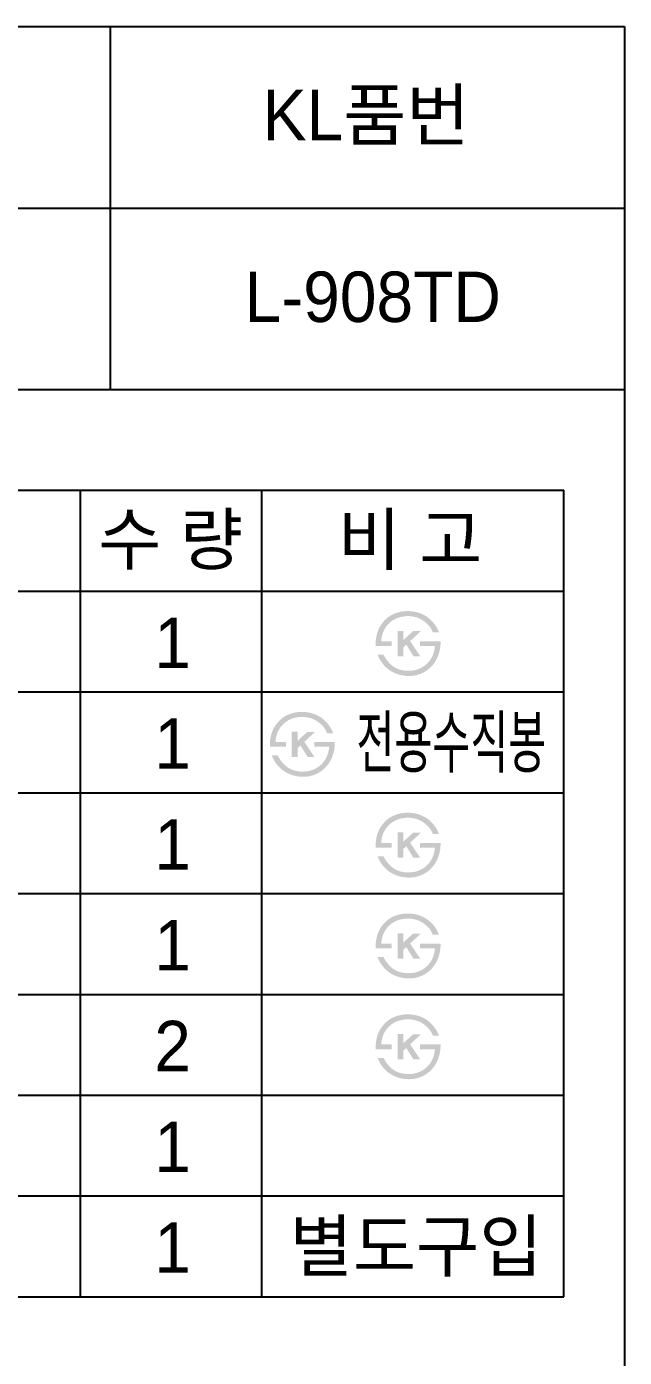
# Model space of a CAD drawing. Header units: millimetres. Extents: x 4596 to 8396, y -8003 to -5406.
# Drawn here: x 6100 to 6396, y -6066 to -5406 of the extents above; entities that cross this region are included whole.
import ezdxf
from ezdxf.enums import TextEntityAlignment as Align

# ---------------------------------------------------------------- set-up
doc = ezdxf.new("R2010")
doc.units = ezdxf.units.MM
doc.layers.add('TEXT', color=7, linetype='Continuous')
doc.layers.add('도각라인', color=7, linetype='Continuous')
doc.styles.add('타이틀', font='H2GTRM.TTF', dxfattribs={"height": 25})

msp = doc.modelspace()

# ---------------------------------------------------------------- hatches: boundary and pattern name
at = {"layer": 'TEXT'}
for points in [[(6272.81, -5713.6), (6272.79, -5713.19), (6272.78, -5712.78), (6272.78, -5712.37), (6272.78, -5711.96), (6272.8, -5711.56), (6272.82, -5711.16), (6272.85, -5710.76), (6272.89, -5710.36), (6272.94, -5709.97), (6273, -5709.57), (6273.07, -5709.18), (6273.14, -5708.79), (6273.22, -5708.4), (6273.31, -5708.02), (6273.41, -5707.63), (6273.52, -5707.25), (6273.64, -5706.86), (6273.77, -5706.48), (6273.91, -5706.11), (6274.06, -5705.74), (6274.21, -5705.38), (6274.37, -5705.02), (6274.54, -5704.67), (6274.72, -5704.32), (6274.91, -5703.98), (6275.11, -5703.65), (6275.31, -5703.32), (6275.52, -5703), (6275.74, -5702.68), (6275.97, -5702.37), (6276.2, -5702.07), (6276.71, -5701.45), (6276.98, -5701.15), (6277.25, -5700.85), (6277.54, -5700.56), (6277.83, -5700.29), (6278.12, -5700.02), (6278.43, -5699.76), (6278.74, -5699.51), (6279.06, -5699.26), (6279.38, -5699.03), (6279.71, -5698.81), (6280.05, -5698.59), (6280.4, -5698.39), (6280.75, -5698.19), (6281.11, -5698), (6281.48, -5697.83), (6281.88, -5697.64), (6282.29, -5697.47), (6282.7, -5697.32), (6283.12, -5697.17), (6283.55, -5697.03), (6283.98, -5696.91), (6284.42, -5696.79), (6284.87, -5696.69), (6285.32, -5696.6), (6285.78, -5696.52), (6286.24, -5696.45), (6286.71, -5696.4), (6287.19, -5696.35), (6287.67, -5696.32), (6288.16, -5696.3), (6288.65, -5696.29), (6289.41, -5696.31), (6289.79, -5696.33), (6290.16, -5696.36), (6290.53, -5696.39), (6290.89, -5696.43), (6291.25, -5696.48), (6291.6, -5696.53), (6291.96, -5696.59), (6292.31, -5696.65), (6292.65, -5696.72), (6292.99, -5696.8), (6293.33, -5696.89), (6293.66, -5696.98), (6293.99, -5697.07), (6294.32, -5697.18), (6294.64, -5697.29), (6294.96, -5697.4), (6295.27, -5697.52), (6295.58, -5697.65), (6295.89, -5697.79), (6296.19, -5697.93), (6296.49, -5698.08), (6296.79, -5698.23), (6297.08, -5698.39), (6297.36, -5698.56), (6297.65, -5698.73), (6297.93, -5698.91), (6298.21, -5699.09), (6298.48, -5699.29), (6298.75, -5699.49), (6299.01, -5699.69), (6299.43, -5700.03), (6299.84, -5700.39), (6300.24, -5700.77), (6300.62, -5701.15), (6300.99, -5701.55), (6301.35, -5701.96), (6301.69, -5702.39), (6302.02, -5702.83), (6302.34, -5703.29), (6302.65, -5703.76), (6302.94, -5704.24), (6303.23, -5704.73), (6303.5, -5705.24), (6303.75, -5705.77), (6304, -5706.31), (6304.23, -5706.86), (6304.23, -5706.86), (6301.13, -5706.86), (6301.13, -5706.86), (6301.07, -5706.68), (6301, -5706.51), (6300.93, -5706.33), (6300.86, -5706.16), (6300.78, -5705.99), (6300.7, -5705.82), (6300.62, -5705.65), (6300.53, -5705.48), (6300.44, -5705.31), (6300.35, -5705.14), (6300.25, -5704.98), (6300.14, -5704.81), (6300.04, -5704.64), (6299.92, -5704.48), (6299.81, -5704.32), (6299.69, -5704.16), (6299.57, -5703.99), (6299.44, -5703.83), (6299.18, -5703.52), (6298.9, -5703.2), (6298.6, -5702.89), (6298.29, -5702.58), (6297.96, -5702.28), (6297.62, -5701.98), (6297.26, -5701.68), (6297.03, -5701.5), (6296.8, -5701.33), (6296.56, -5701.16), (6296.33, -5701), (6296.09, -5700.85), (6295.85, -5700.7), (6295.6, -5700.55), (6295.36, -5700.42), (6295.11, -5700.28), (6294.87, -5700.16), (6294.62, -5700.03), (6294.36, -5699.92), (6294.11, -5699.81), (6293.85, -5699.7), (6293.6, -5699.61), (6293.34, -5699.51), (6293.08, -5699.42), (6292.81, -5699.34), (6292.55, -5699.27), (6292.28, -5699.2), (6292.01, -5699.13), (6291.74, -5699.07), (6291.47, -5699.02), (6291.19, -5698.97), (6290.91, -5698.93), (6290.64, -5698.89), (6290.36, -5698.86), (6290.07, -5698.84), (6289.79, -5698.82), (6289.5, -5698.8), (6289.21, -5698.79), (6288.92, -5698.79), (6288.58, -5698.79), (6288.23, -5698.8), (6287.89, -5698.82), (6287.56, -5698.84), (6287.22, -5698.87), (6286.89, -5698.91), (6286.57, -5698.95), (6286.25, -5699), (6285.93, -5699.05), (6285.62, -5699.12), (6285.31, -5699.18), (6285, -5699.26), (6284.7, -5699.34), (6284.4, -5699.43), (6284.1, -5699.52), (6283.81, -5699.62), (6283.52, -5699.73), (6283.24, -5699.85), (6282.96, -5699.97), (6282.68, -5700.09), (6282.41, -5700.23), (6282.14, -5700.37), (6281.87, -5700.52), (6281.61, -5700.67), (6281.35, -5700.83), (6281.1, -5700.99), (6280.85, -5701.17), (6280.6, -5701.35), (6280.36, -5701.53), (6280.12, -5701.72), (6279.88, -5701.92), (6279.65, -5702.13), (6279.42, -5702.35), (6279.19, -5702.57), (6278.97, -5702.8), (6278.76, -5703.03), (6278.55, -5703.26), (6278.35, -5703.5), (6278.16, -5703.75), (6277.97, -5703.99), (6277.8, -5704.25), (6277.62, -5704.5), (6277.46, -5704.76), (6277.3, -5705.03), (6277.15, -5705.3), (6277, -5705.57), (6276.86, -5705.85), (6276.73, -5706.13), (6276.61, -5706.42), (6276.49, -5706.71), (6276.38, -5707.01), (6276.28, -5707.31), (6276.18, -5707.61), (6276.09, -5707.92), (6276.01, -5708.24), (6275.93, -5708.55), (6275.86, -5708.87), (6275.8, -5709.2), (6275.74, -5709.53), (6275.69, -5709.87), (6275.65, -5710.2), (6275.61, -5710.55), (6275.58, -5710.9), (6275.56, -5711.25), (6275.56, -5711.25), (6280.74, -5711.25), (6280.74, -5711.25), (6280.74, -5711.25), (6280.74, -5713.6), (6280.74, -5713.6), (6280.74, -5713.6), (6272.81, -5713.6)], [(6286.57, -5710.56), (6291.37, -5706.21), (6295.23, -5706.21), (6289.87, -5711.16), (6294.9, -5718.66), (6291.52, -5718.66), (6287.96, -5712.96), (6286.57, -5714.2), (6286.57, -5718.66), (6283.62, -5718.66), (6283.62, -5706.09), (6286.57, -5706.09)], [(6304.98, -5711.25), (6304.98, -5711.69), (6304.98, -5712.12), (6304.96, -5712.56), (6304.94, -5712.99), (6304.91, -5713.42), (6304.87, -5713.85), (6304.81, -5714.27), (6304.75, -5714.69), (6304.68, -5715.11), (6304.6, -5715.53), (6304.51, -5715.94), (6304.42, -5716.36), (6304.31, -5716.76), (6304.19, -5717.17), (6304.06, -5717.57), (6303.93, -5717.98), (6303.79, -5718.36), (6303.64, -5718.74), (6303.48, -5719.12), (6303.32, -5719.49), (6303.15, -5719.85), (6302.97, -5720.21), (6302.78, -5720.56), (6302.59, -5720.9), (6302.38, -5721.24), (6302.17, -5721.58), (6301.95, -5721.9), (6301.73, -5722.23), (6301.49, -5722.54), (6301.25, -5722.85), (6301, -5723.16), (6300.74, -5723.45), (6300.47, -5723.75), (6300.19, -5724.03), (6299.91, -5724.31), (6299.63, -5724.57), (6299.34, -5724.83), (6299.04, -5725.08), (6298.74, -5725.32), (6298.43, -5725.55), (6298.11, -5725.78), (6297.79, -5725.99), (6297.47, -5726.2), (6297.13, -5726.4), (6296.8, -5726.59), (6296.46, -5726.77), (6296.11, -5726.94), (6295.75, -5727.11), (6295.39, -5727.27), (6295.02, -5727.42), (6294.64, -5727.57), (6294.27, -5727.7), (6293.89, -5727.82), (6293.51, -5727.93), (6293.12, -5728.03), (6292.74, -5728.12), (6292.35, -5728.2), (6291.95, -5728.27), (6291.56, -5728.33), (6291.16, -5728.37), (6290.76, -5728.41), (6290.35, -5728.44), (6289.94, -5728.45), (6289.53, -5728.46), (6288.87, -5728.45), (6288.21, -5728.43), (6287.57, -5728.38), (6286.93, -5728.31), (6286.31, -5728.22), (6286, -5728.17), (6285.69, -5728.11), (6285.39, -5728.05), (6285.09, -5727.98), (6284.79, -5727.91), (6284.5, -5727.83), (6284.2, -5727.75), (6283.91, -5727.66), (6283.63, -5727.57), (6283.34, -5727.47), (6283.06, -5727.37), (6282.78, -5727.26), (6282.5, -5727.15), (6282.23, -5727.03), (6281.95, -5726.9), (6281.68, -5726.78), (6281.42, -5726.64), (6281.15, -5726.5), (6280.89, -5726.36), (6280.63, -5726.21), (6280.37, -5726.05), (6279.85, -5725.72), (6279.59, -5725.54), (6279.33, -5725.36), (6279.08, -5725.17), (6278.83, -5724.98), (6278.58, -5724.78), (6278.34, -5724.57), (6278.1, -5724.37), (6277.87, -5724.15), (6277.64, -5723.94), (6277.42, -5723.71), (6277.2, -5723.49), (6276.98, -5723.25), (6276.77, -5723.02), (6276.56, -5722.77), (6276.36, -5722.53), (6276.16, -5722.27), (6275.97, -5722.02), (6275.78, -5721.75), (6275.59, -5721.49), (6275.41, -5721.22), (6275.24, -5720.94), (6275.07, -5720.66), (6274.9, -5720.37), (6274.73, -5720.08), (6274.57, -5719.78), (6274.42, -5719.48), (6274.27, -5719.17), (6273.98, -5718.55), (6273.71, -5717.9), (6273.71, -5717.9), (6276.66, -5717.9), (6276.66, -5717.9), (6276.89, -5718.33), (6277.12, -5718.74), (6277.36, -5719.14), (6277.6, -5719.53), (6277.85, -5719.91), (6278.11, -5720.28), (6278.36, -5720.63), (6278.63, -5720.98), (6278.9, -5721.31), (6279.17, -5721.63), (6279.45, -5721.94), (6279.74, -5722.23), (6280.03, -5722.52), (6280.32, -5722.79), (6280.63, -5723.05), (6280.93, -5723.3), (6281.16, -5723.48), (6281.39, -5723.64), (6281.62, -5723.8), (6281.85, -5723.96), (6282.09, -5724.11), (6282.33, -5724.25), (6282.57, -5724.39), (6282.82, -5724.52), (6283.07, -5724.64), (6283.32, -5724.76), (6283.57, -5724.88), (6283.83, -5724.98), (6284.09, -5725.08), (6284.35, -5725.18), (6284.62, -5725.27), (6284.88, -5725.35), (6285.16, -5725.43), (6285.43, -5725.5), (6285.71, -5725.56), (6285.98, -5725.62), (6286.27, -5725.67), (6286.55, -5725.72), (6286.84, -5725.76), (6287.13, -5725.79), (6287.42, -5725.82), (6287.72, -5725.85), (6288.02, -5725.86), (6288.32, -5725.87), (6288.62, -5725.88), (6288.93, -5725.88), (6289.24, -5725.87), (6290.1, -5725.84), (6290.37, -5725.83), (6290.64, -5725.81), (6290.91, -5725.79), (6291.18, -5725.76), (6291.44, -5725.72), (6291.71, -5725.68), (6291.97, -5725.63), (6292.23, -5725.58), (6292.49, -5725.52), (6292.74, -5725.45), (6293, -5725.38), (6293.25, -5725.31), (6293.51, -5725.23), (6293.76, -5725.14), (6294, -5725.05), (6294.25, -5724.95), (6294.5, -5724.85), (6294.74, -5724.74), (6294.98, -5724.63), (6295.22, -5724.51), (6295.46, -5724.38), (6295.7, -5724.25), (6295.93, -5724.12), (6296.17, -5723.97), (6296.4, -5723.83), (6296.63, -5723.67), (6296.86, -5723.51), (6297.08, -5723.35), (6297.31, -5723.18), (6297.53, -5723), (6297.79, -5722.79), (6298.03, -5722.57), (6298.28, -5722.34), (6298.51, -5722.11), (6298.74, -5721.87), (6298.96, -5721.63), (6299.17, -5721.39), (6299.38, -5721.14), (6299.58, -5720.88), (6299.77, -5720.62), (6299.95, -5720.35), (6300.13, -5720.08), (6300.3, -5719.81), (6300.47, -5719.52), (6300.62, -5719.24), (6300.77, -5718.95), (6300.91, -5718.65), (6301.05, -5718.35), (6301.17, -5718.04), (6301.29, -5717.73), (6301.41, -5717.41), (6301.51, -5717.09), (6301.61, -5716.77), (6301.7, -5716.43), (6301.79, -5716.1), (6301.86, -5715.76), (6301.93, -5715.41), (6302, -5715.06), (6302.05, -5714.7), (6302.1, -5714.34), (6302.14, -5713.97), (6302.18, -5713.6), (6302.17, -5713.6), (6294.75, -5713.6), (6294.75, -5713.6), (6294.75, -5713.6), (6294.75, -5711.25), (6294.75, -5711.25), (6294.75, -5711.25), (6304.98, -5711.25)], [(6220.31, -5763.6), (6220.29, -5763.19), (6220.28, -5762.78), (6220.28, -5762.37), (6220.28, -5761.96), (6220.3, -5761.56), (6220.32, -5761.16), (6220.35, -5760.76), (6220.39, -5760.36), (6220.44, -5759.97), (6220.5, -5759.57), (6220.57, -5759.18), (6220.64, -5758.79), (6220.72, -5758.4), (6220.81, -5758.02), (6220.91, -5757.63), (6221.02, -5757.25), (6221.14, -5756.86), (6221.27, -5756.48), (6221.41, -5756.11), (6221.56, -5755.74), (6221.71, -5755.38), (6221.87, -5755.02), (6222.04, -5754.67), (6222.22, -5754.32), (6222.41, -5753.98), (6222.61, -5753.65), (6222.81, -5753.32), (6223.02, -5753), (6223.24, -5752.68), (6223.47, -5752.37), (6223.7, -5752.07), (6224.21, -5751.45), (6224.48, -5751.15), (6224.75, -5750.85), (6225.04, -5750.56), (6225.33, -5750.29), (6225.62, -5750.02), (6225.93, -5749.76), (6226.24, -5749.51), (6226.56, -5749.26), (6226.88, -5749.03), (6227.21, -5748.81), (6227.55, -5748.59), (6227.9, -5748.39), (6228.25, -5748.19), (6228.61, -5748), (6228.98, -5747.83), (6229.38, -5747.64), (6229.79, -5747.47), (6230.2, -5747.32), (6230.62, -5747.17), (6231.05, -5747.03), (6231.48, -5746.91), (6231.92, -5746.79), (6232.37, -5746.69), (6232.82, -5746.6), (6233.28, -5746.52), (6233.74, -5746.45), (6234.21, -5746.4), (6234.69, -5746.35), (6235.17, -5746.32), (6235.66, -5746.3), (6236.15, -5746.29), (6236.91, -5746.31), (6237.29, -5746.33), (6237.66, -5746.36), (6238.03, -5746.39), (6238.39, -5746.43), (6238.75, -5746.48), (6239.1, -5746.53), (6239.46, -5746.59), (6239.81, -5746.65), (6240.15, -5746.72), (6240.49, -5746.8), (6240.83, -5746.89), (6241.16, -5746.98), (6241.49, -5747.07), (6241.82, -5747.18), (6242.14, -5747.29), (6242.46, -5747.4), (6242.77, -5747.52), (6243.08, -5747.65), (6243.39, -5747.79), (6243.69, -5747.93), (6243.99, -5748.08), (6244.29, -5748.23), (6244.58, -5748.39), (6244.86, -5748.56), (6245.15, -5748.73), (6245.43, -5748.91), (6245.71, -5749.09), (6245.98, -5749.29), (6246.25, -5749.49), (6246.51, -5749.69), (6246.93, -5750.03), (6247.34, -5750.39), (6247.74, -5750.77), (6248.12, -5751.15), (6248.49, -5751.55), (6248.85, -5751.96), (6249.19, -5752.39), (6249.52, -5752.83), (6249.84, -5753.29), (6250.15, -5753.76), (6250.44, -5754.24), (6250.73, -5754.73), (6251, -5755.24), (6251.25, -5755.77), (6251.5, -5756.31), (6251.73, -5756.86), (6251.73, -5756.86), (6248.63, -5756.86), (6248.63, -5756.86), (6248.57, -5756.68), (6248.5, -5756.51), (6248.43, -5756.33), (6248.36, -5756.16), (6248.28, -5755.99), (6248.2, -5755.82), (6248.12, -5755.65), (6248.03, -5755.48), (6247.94, -5755.31), (6247.85, -5755.14), (6247.75, -5754.98), (6247.64, -5754.81), (6247.54, -5754.64), (6247.42, -5754.48), (6247.31, -5754.32), (6247.19, -5754.16), (6247.07, -5753.99), (6246.94, -5753.83), (6246.68, -5753.52), (6246.4, -5753.2), (6246.1, -5752.89), (6245.79, -5752.58), (6245.46, -5752.28), (6245.12, -5751.98), (6244.76, -5751.68), (6244.53, -5751.5), (6244.3, -5751.33), (6244.06, -5751.16), (6243.83, -5751), (6243.59, -5750.85), (6243.35, -5750.7), (6243.1, -5750.55), (6242.86, -5750.42), (6242.61, -5750.28), (6242.37, -5750.16), (6242.12, -5750.03), (6241.86, -5749.92), (6241.61, -5749.81), (6241.35, -5749.7), (6241.1, -5749.61), (6240.84, -5749.51), (6240.58, -5749.42), (6240.31, -5749.34), (6240.05, -5749.27), (6239.78, -5749.2), (6239.51, -5749.13), (6239.24, -5749.07), (6238.97, -5749.02), (6238.69, -5748.97), (6238.41, -5748.93), (6238.14, -5748.89), (6237.86, -5748.86), (6237.57, -5748.84), (6237.29, -5748.82), (6237, -5748.8), (6236.71, -5748.79), (6236.42, -5748.79), (6236.08, -5748.79), (6235.73, -5748.8), (6235.39, -5748.82), (6235.06, -5748.84), (6234.72, -5748.87), (6234.39, -5748.91), (6234.07, -5748.95), (6233.75, -5749), (6233.43, -5749.05), (6233.12, -5749.12), (6232.81, -5749.18), (6232.5, -5749.26), (6232.2, -5749.34), (6231.9, -5749.43), (6231.6, -5749.52), (6231.31, -5749.62), (6231.02, -5749.73), (6230.74, -5749.85), (6230.46, -5749.97), (6230.18, -5750.09), (6229.91, -5750.23), (6229.64, -5750.37), (6229.37, -5750.52), (6229.11, -5750.67), (6228.85, -5750.83), (6228.6, -5750.99), (6228.35, -5751.17), (6228.1, -5751.35), (6227.86, -5751.53), (6227.62, -5751.72), (6227.38, -5751.92), (6227.15, -5752.13), (6226.92, -5752.35), (6226.69, -5752.57), (6226.47, -5752.8), (6226.26, -5753.03), (6226.05, -5753.26), (6225.85, -5753.5), (6225.66, -5753.75), (6225.47, -5753.99), (6225.3, -5754.25), (6225.12, -5754.5), (6224.96, -5754.76), (6224.8, -5755.03), (6224.65, -5755.3), (6224.5, -5755.57), (6224.36, -5755.85), (6224.23, -5756.13), (6224.11, -5756.42), (6223.99, -5756.71), (6223.88, -5757.01), (6223.78, -5757.31), (6223.68, -5757.61), (6223.59, -5757.92), (6223.51, -5758.24), (6223.43, -5758.55), (6223.36, -5758.87), (6223.3, -5759.2), (6223.24, -5759.53), (6223.19, -5759.87), (6223.15, -5760.2), (6223.11, -5760.55), (6223.08, -5760.9), (6223.06, -5761.25), (6223.06, -5761.25), (6228.24, -5761.25), (6228.24, -5761.25), (6228.24, -5761.25), (6228.24, -5763.6), (6228.24, -5763.6), (6228.24, -5763.6), (6220.31, -5763.6)], [(6252.48, -5761.25), (6252.48, -5761.69), (6252.48, -5762.12), (6252.46, -5762.56), (6252.44, -5762.99), (6252.41, -5763.42), (6252.37, -5763.85), (6252.31, -5764.27), (6252.25, -5764.69), (6252.18, -5765.11), (6252.1, -5765.53), (6252.01, -5765.94), (6251.92, -5766.36), (6251.81, -5766.76), (6251.69, -5767.17), (6251.56, -5767.57), (6251.43, -5767.98), (6251.29, -5768.36), (6251.14, -5768.74), (6250.98, -5769.12), (6250.82, -5769.49), (6250.65, -5769.85), (6250.47, -5770.21), (6250.28, -5770.56), (6250.09, -5770.9), (6249.88, -5771.24), (6249.67, -5771.58), (6249.45, -5771.9), (6249.23, -5772.23), (6248.99, -5772.54), (6248.75, -5772.85), (6248.5, -5773.16), (6248.24, -5773.45), (6247.97, -5773.75), (6247.69, -5774.03), (6247.41, -5774.31), (6247.13, -5774.57), (6246.84, -5774.83), (6246.54, -5775.08), (6246.24, -5775.32), (6245.93, -5775.55), (6245.61, -5775.78), (6245.29, -5775.99), (6244.97, -5776.2), (6244.63, -5776.4), (6244.3, -5776.59), (6243.96, -5776.77), (6243.61, -5776.94), (6243.25, -5777.11), (6242.89, -5777.27), (6242.52, -5777.42), (6242.14, -5777.57), (6241.77, -5777.7), (6241.39, -5777.82), (6241.01, -5777.93), (6240.62, -5778.03), (6240.24, -5778.12), (6239.85, -5778.2), (6239.45, -5778.27), (6239.06, -5778.33), (6238.66, -5778.37), (6238.26, -5778.41), (6237.85, -5778.44), (6237.44, -5778.45), (6237.03, -5778.46), (6236.37, -5778.45), (6235.71, -5778.43), (6235.07, -5778.38), (6234.43, -5778.31), (6233.81, -5778.22), (6233.5, -5778.17), (6233.19, -5778.11), (6232.89, -5778.05), (6232.59, -5777.98), (6232.29, -5777.91), (6232, -5777.83), (6231.7, -5777.75), (6231.41, -5777.66), (6231.13, -5777.57), (6230.84, -5777.47), (6230.56, -5777.37), (6230.28, -5777.26), (6230, -5777.15), (6229.73, -5777.03), (6229.45, -5776.9), (6229.18, -5776.78), (6228.92, -5776.64), (6228.65, -5776.5), (6228.39, -5776.36), (6228.13, -5776.21), (6227.87, -5776.05), (6227.35, -5775.72), (6227.09, -5775.54), (6226.83, -5775.36), (6226.58, -5775.17), (6226.33, -5774.98), (6226.08, -5774.78), (6225.84, -5774.57), (6225.6, -5774.37), (6225.37, -5774.15), (6225.14, -5773.94), (6224.92, -5773.71), (6224.7, -5773.49), (6224.48, -5773.25), (6224.27, -5773.02), (6224.06, -5772.77), (6223.86, -5772.53), (6223.66, -5772.27), (6223.47, -5772.02), (6223.28, -5771.75), (6223.09, -5771.49), (6222.91, -5771.22), (6222.74, -5770.94), (6222.57, -5770.66), (6222.4, -5770.37), (6222.23, -5770.08), (6222.07, -5769.78), (6221.92, -5769.48), (6221.77, -5769.17), (6221.48, -5768.55), (6221.21, -5767.9), (6221.21, -5767.9), (6224.16, -5767.9), (6224.16, -5767.9), (6224.39, -5768.33), (6224.62, -5768.74), (6224.86, -5769.14), (6225.1, -5769.53), (6225.35, -5769.91), (6225.61, -5770.28), (6225.86, -5770.63), (6226.13, -5770.98), (6226.4, -5771.31), (6226.67, -5771.63), (6226.95, -5771.94), (6227.24, -5772.23), (6227.53, -5772.52), (6227.82, -5772.79), (6228.13, -5773.05), (6228.43, -5773.3), (6228.66, -5773.48), (6228.89, -5773.64), (6229.12, -5773.8), (6229.35, -5773.96), (6229.59, -5774.11), (6229.83, -5774.25), (6230.07, -5774.39), (6230.32, -5774.52), (6230.57, -5774.64), (6230.82, -5774.76), (6231.07, -5774.88), (6231.33, -5774.98), (6231.59, -5775.08), (6231.85, -5775.18), (6232.12, -5775.27), (6232.38, -5775.35), (6232.66, -5775.43), (6232.93, -5775.5), (6233.21, -5775.56), (6233.48, -5775.62), (6233.77, -5775.67), (6234.05, -5775.72), (6234.34, -5775.76), (6234.63, -5775.79), (6234.92, -5775.82), (6235.22, -5775.85), (6235.52, -5775.86), (6235.82, -5775.87), (6236.12, -5775.88), (6236.43, -5775.88), (6236.74, -5775.87), (6237.6, -5775.84), (6237.87, -5775.83), (6238.14, -5775.81), (6238.41, -5775.79), (6238.68, -5775.76), (6238.94, -5775.72), (6239.21, -5775.68), (6239.47, -5775.63), (6239.73, -5775.58), (6239.99, -5775.52), (6240.24, -5775.45), (6240.5, -5775.38), (6240.75, -5775.31), (6241.01, -5775.23), (6241.26, -5775.14), (6241.5, -5775.05), (6241.75, -5774.95), (6242, -5774.85), (6242.24, -5774.74), (6242.48, -5774.63), (6242.72, -5774.51), (6242.96, -5774.38), (6243.2, -5774.25), (6243.43, -5774.12), (6243.67, -5773.97), (6243.9, -5773.83), (6244.13, -5773.67), (6244.36, -5773.51), (6244.58, -5773.35), (6244.81, -5773.18), (6245.03, -5773), (6245.29, -5772.79), (6245.53, -5772.57), (6245.78, -5772.34), (6246.01, -5772.11), (6246.24, -5771.87), (6246.46, -5771.63), (6246.67, -5771.39), (6246.88, -5771.14), (6247.08, -5770.88), (6247.27, -5770.62), (6247.45, -5770.35), (6247.63, -5770.08), (6247.8, -5769.81), (6247.97, -5769.52), (6248.12, -5769.24), (6248.27, -5768.95), (6248.41, -5768.65), (6248.55, -5768.35), (6248.67, -5768.04), (6248.79, -5767.73), (6248.91, -5767.41), (6249.01, -5767.09), (6249.11, -5766.77), (6249.2, -5766.43), (6249.29, -5766.1), (6249.36, -5765.76), (6249.43, -5765.41), (6249.5, -5765.06), (6249.55, -5764.7), (6249.6, -5764.34), (6249.64, -5763.97), (6249.68, -5763.6), (6249.67, -5763.6), (6242.25, -5763.6), (6242.25, -5763.6), (6242.25, -5763.6), (6242.25, -5761.25), (6242.25, -5761.25), (6242.25, -5761.25), (6252.48, -5761.25)], [(6234.07, -5760.56), (6238.87, -5756.21), (6242.73, -5756.21), (6237.37, -5761.16), (6242.4, -5768.66), (6239.02, -5768.66), (6235.46, -5762.96), (6234.07, -5764.2), (6234.07, -5768.66), (6231.12, -5768.66), (6231.12, -5756.09), (6234.07, -5756.09)], [(6272.81, -5813.6), (6272.79, -5813.19), (6272.78, -5812.78), (6272.78, -5812.37), (6272.78, -5811.96), (6272.8, -5811.56), (6272.82, -5811.16), (6272.85, -5810.76), (6272.89, -5810.36), (6272.94, -5809.97), (6273, -5809.57), (6273.07, -5809.18), (6273.14, -5808.79), (6273.22, -5808.4), (6273.31, -5808.02), (6273.41, -5807.63), (6273.52, -5807.25), (6273.64, -5806.86), (6273.77, -5806.48), (6273.91, -5806.11), (6274.06, -5805.74), (6274.21, -5805.38), (6274.37, -5805.02), (6274.54, -5804.67), (6274.72, -5804.32), (6274.91, -5803.98), (6275.11, -5803.65), (6275.31, -5803.32), (6275.52, -5803), (6275.74, -5802.68), (6275.97, -5802.37), (6276.2, -5802.07), (6276.71, -5801.45), (6276.98, -5801.15), (6277.25, -5800.85), (6277.54, -5800.56), (6277.83, -5800.29), (6278.12, -5800.02), (6278.43, -5799.76), (6278.74, -5799.51), (6279.06, -5799.26), (6279.38, -5799.03), (6279.71, -5798.81), (6280.05, -5798.59), (6280.4, -5798.39), (6280.75, -5798.19), (6281.11, -5798), (6281.48, -5797.83), (6281.88, -5797.64), (6282.29, -5797.47), (6282.7, -5797.32), (6283.12, -5797.17), (6283.55, -5797.03), (6283.98, -5796.91), (6284.42, -5796.79), (6284.87, -5796.69), (6285.32, -5796.6), (6285.78, -5796.52), (6286.24, -5796.45), (6286.71, -5796.4), (6287.19, -5796.35), (6287.67, -5796.32), (6288.16, -5796.3), (6288.65, -5796.29), (6289.41, -5796.31), (6289.79, -5796.33), (6290.16, -5796.36), (6290.53, -5796.39), (6290.89, -5796.43), (6291.25, -5796.48), (6291.6, -5796.53), (6291.96, -5796.59), (6292.31, -5796.65), (6292.65, -5796.72), (6292.99, -5796.8), (6293.33, -5796.89), (6293.66, -5796.98), (6293.99, -5797.07), (6294.32, -5797.18), (6294.64, -5797.29), (6294.96, -5797.4), (6295.27, -5797.52), (6295.58, -5797.65), (6295.89, -5797.79), (6296.19, -5797.93), (6296.49, -5798.08), (6296.79, -5798.23), (6297.08, -5798.39), (6297.36, -5798.56), (6297.65, -5798.73), (6297.93, -5798.91), (6298.21, -5799.09), (6298.48, -5799.29), (6298.75, -5799.49), (6299.01, -5799.69), (6299.43, -5800.03), (6299.84, -5800.39), (6300.24, -5800.77), (6300.62, -5801.15), (6300.99, -5801.55), (6301.35, -5801.96), (6301.69, -5802.39), (6302.02, -5802.83), (6302.34, -5803.29), (6302.65, -5803.76), (6302.94, -5804.24), (6303.23, -5804.73), (6303.5, -5805.24), (6303.75, -5805.77), (6304, -5806.31), (6304.23, -5806.86), (6304.23, -5806.86), (6301.13, -5806.86), (6301.13, -5806.86), (6301.07, -5806.68), (6301, -5806.51), (6300.93, -5806.33), (6300.86, -5806.16), (6300.78, -5805.99), (6300.7, -5805.82), (6300.62, -5805.65), (6300.53, -5805.48), (6300.44, -5805.31), (6300.35, -5805.14), (6300.25, -5804.98), (6300.14, -5804.81), (6300.04, -5804.64), (6299.92, -5804.48), (6299.81, -5804.32), (6299.69, -5804.16), (6299.57, -5803.99), (6299.44, -5803.83), (6299.18, -5803.52), (6298.9, -5803.2), (6298.6, -5802.89), (6298.29, -5802.58), (6297.96, -5802.28), (6297.62, -5801.98), (6297.26, -5801.68), (6297.03, -5801.5), (6296.8, -5801.33), (6296.56, -5801.16), (6296.33, -5801), (6296.09, -5800.85), (6295.85, -5800.7), (6295.6, -5800.55), (6295.36, -5800.42), (6295.11, -5800.28), (6294.87, -5800.16), (6294.62, -5800.03), (6294.36, -5799.92), (6294.11, -5799.81), (6293.85, -5799.7), (6293.6, -5799.61), (6293.34, -5799.51), (6293.08, -5799.42), (6292.81, -5799.34), (6292.55, -5799.27), (6292.28, -5799.2), (6292.01, -5799.13), (6291.74, -5799.07), (6291.47, -5799.02), (6291.19, -5798.97), (6290.91, -5798.93), (6290.64, -5798.89), (6290.36, -5798.86), (6290.07, -5798.84), (6289.79, -5798.82), (6289.5, -5798.8), (6289.21, -5798.79), (6288.92, -5798.79), (6288.58, -5798.79), (6288.23, -5798.8), (6287.89, -5798.82), (6287.56, -5798.84), (6287.22, -5798.87), (6286.89, -5798.91), (6286.57, -5798.95), (6286.25, -5799), (6285.93, -5799.05), (6285.62, -5799.12), (6285.31, -5799.18), (6285, -5799.26), (6284.7, -5799.34), (6284.4, -5799.43), (6284.1, -5799.52), (6283.81, -5799.62), (6283.52, -5799.73), (6283.24, -5799.85), (6282.96, -5799.97), (6282.68, -5800.09), (6282.41, -5800.23), (6282.14, -5800.37), (6281.87, -5800.52), (6281.61, -5800.67), (6281.35, -5800.83), (6281.1, -5800.99), (6280.85, -5801.17), (6280.6, -5801.35), (6280.36, -5801.53), (6280.12, -5801.72), (6279.88, -5801.92), (6279.65, -5802.13), (6279.42, -5802.35), (6279.19, -5802.57), (6278.97, -5802.8), (6278.76, -5803.03), (6278.55, -5803.26), (6278.35, -5803.5), (6278.16, -5803.75), (6277.97, -5803.99), (6277.8, -5804.25), (6277.62, -5804.5), (6277.46, -5804.76), (6277.3, -5805.03), (6277.15, -5805.3), (6277, -5805.57), (6276.86, -5805.85), (6276.73, -5806.13), (6276.61, -5806.42), (6276.49, -5806.71), (6276.38, -5807.01), (6276.28, -5807.31), (6276.18, -5807.61), (6276.09, -5807.92), (6276.01, -5808.24), (6275.93, -5808.55), (6275.86, -5808.87), (6275.8, -5809.2), (6275.74, -5809.53), (6275.69, -5809.87), (6275.65, -5810.2), (6275.61, -5810.55), (6275.58, -5810.9), (6275.56, -5811.25), (6275.56, -5811.25), (6280.74, -5811.25), (6280.74, -5811.25), (6280.74, -5811.25), (6280.74, -5813.6), (6280.74, -5813.6), (6280.74, -5813.6), (6272.81, -5813.6)], [(6286.57, -5810.56), (6291.37, -5806.21), (6295.23, -5806.21), (6289.87, -5811.16), (6294.9, -5818.66), (6291.52, -5818.66), (6287.96, -5812.96), (6286.57, -5814.2), (6286.57, -5818.66), (6283.62, -5818.66), (6283.62, -5806.09), (6286.57, -5806.09)], [(6304.98, -5811.25), (6304.98, -5811.69), (6304.98, -5812.12), (6304.96, -5812.56), (6304.94, -5812.99), (6304.91, -5813.42), (6304.87, -5813.85), (6304.81, -5814.27), (6304.75, -5814.69), (6304.68, -5815.11), (6304.6, -5815.53), (6304.51, -5815.94), (6304.42, -5816.36), (6304.31, -5816.76), (6304.19, -5817.17), (6304.06, -5817.57), (6303.93, -5817.98), (6303.79, -5818.36), (6303.64, -5818.74), (6303.48, -5819.12), (6303.32, -5819.49), (6303.15, -5819.85), (6302.97, -5820.21), (6302.78, -5820.56), (6302.59, -5820.9), (6302.38, -5821.24), (6302.17, -5821.58), (6301.95, -5821.9), (6301.73, -5822.23), (6301.49, -5822.54), (6301.25, -5822.85), (6301, -5823.16), (6300.74, -5823.45), (6300.47, -5823.75), (6300.19, -5824.03), (6299.91, -5824.31), (6299.63, -5824.57), (6299.34, -5824.83), (6299.04, -5825.08), (6298.74, -5825.32), (6298.43, -5825.55), (6298.11, -5825.78), (6297.79, -5825.99), (6297.47, -5826.2), (6297.13, -5826.4), (6296.8, -5826.59), (6296.46, -5826.77), (6296.11, -5826.94), (6295.75, -5827.11), (6295.39, -5827.27), (6295.02, -5827.42), (6294.64, -5827.57), (6294.27, -5827.7), (6293.89, -5827.82), (6293.51, -5827.93), (6293.12, -5828.03), (6292.74, -5828.12), (6292.35, -5828.2), (6291.95, -5828.27), (6291.56, -5828.33), (6291.16, -5828.37), (6290.76, -5828.41), (6290.35, -5828.44), (6289.94, -5828.45), (6289.53, -5828.46), (6288.87, -5828.45), (6288.21, -5828.43), (6287.57, -5828.38), (6286.93, -5828.31), (6286.31, -5828.22), (6286, -5828.17), (6285.69, -5828.11), (6285.39, -5828.05), (6285.09, -5827.98), (6284.79, -5827.91), (6284.5, -5827.83), (6284.2, -5827.75), (6283.91, -5827.66), (6283.63, -5827.57), (6283.34, -5827.47), (6283.06, -5827.37), (6282.78, -5827.26), (6282.5, -5827.15), (6282.23, -5827.03), (6281.95, -5826.9), (6281.68, -5826.78), (6281.42, -5826.64), (6281.15, -5826.5), (6280.89, -5826.36), (6280.63, -5826.21), (6280.37, -5826.05), (6279.85, -5825.72), (6279.59, -5825.54), (6279.33, -5825.36), (6279.08, -5825.17), (6278.83, -5824.98), (6278.58, -5824.78), (6278.34, -5824.57), (6278.1, -5824.37), (6277.87, -5824.15), (6277.64, -5823.94), (6277.42, -5823.71), (6277.2, -5823.49), (6276.98, -5823.25), (6276.77, -5823.02), (6276.56, -5822.77), (6276.36, -5822.53), (6276.16, -5822.27), (6275.97, -5822.02), (6275.78, -5821.75), (6275.59, -5821.49), (6275.41, -5821.22), (6275.24, -5820.94), (6275.07, -5820.66), (6274.9, -5820.37), (6274.73, -5820.08), (6274.57, -5819.78), (6274.42, -5819.48), (6274.27, -5819.17), (6273.98, -5818.55), (6273.71, -5817.9), (6273.71, -5817.9), (6276.66, -5817.9), (6276.66, -5817.9), (6276.89, -5818.33), (6277.12, -5818.74), (6277.36, -5819.14), (6277.6, -5819.53), (6277.85, -5819.91), (6278.11, -5820.28), (6278.36, -5820.63), (6278.63, -5820.98), (6278.9, -5821.31), (6279.17, -5821.63), (6279.45, -5821.94), (6279.74, -5822.23), (6280.03, -5822.52), (6280.32, -5822.79), (6280.63, -5823.05), (6280.93, -5823.3), (6281.16, -5823.48), (6281.39, -5823.64), (6281.62, -5823.8), (6281.85, -5823.96), (6282.09, -5824.11), (6282.33, -5824.25), (6282.57, -5824.39), (6282.82, -5824.52), (6283.07, -5824.64), (6283.32, -5824.76), (6283.57, -5824.88), (6283.83, -5824.98), (6284.09, -5825.08), (6284.35, -5825.18), (6284.62, -5825.27), (6284.88, -5825.35), (6285.16, -5825.43), (6285.43, -5825.5), (6285.71, -5825.56), (6285.98, -5825.62), (6286.27, -5825.67), (6286.55, -5825.72), (6286.84, -5825.76), (6287.13, -5825.79), (6287.42, -5825.82), (6287.72, -5825.85), (6288.02, -5825.86), (6288.32, -5825.87), (6288.62, -5825.88), (6288.93, -5825.88), (6289.24, -5825.87), (6290.1, -5825.84), (6290.37, -5825.83), (6290.64, -5825.81), (6290.91, -5825.79), (6291.18, -5825.76), (6291.44, -5825.72), (6291.71, -5825.68), (6291.97, -5825.63), (6292.23, -5825.58), (6292.49, -5825.52), (6292.74, -5825.45), (6293, -5825.38), (6293.25, -5825.31), (6293.51, -5825.23), (6293.76, -5825.14), (6294, -5825.05), (6294.25, -5824.95), (6294.5, -5824.85), (6294.74, -5824.74), (6294.98, -5824.63), (6295.22, -5824.51), (6295.46, -5824.38), (6295.7, -5824.25), (6295.93, -5824.12), (6296.17, -5823.97), (6296.4, -5823.83), (6296.63, -5823.67), (6296.86, -5823.51), (6297.08, -5823.35), (6297.31, -5823.18), (6297.53, -5823), (6297.79, -5822.79), (6298.03, -5822.57), (6298.28, -5822.34), (6298.51, -5822.11), (6298.74, -5821.87), (6298.96, -5821.63), (6299.17, -5821.39), (6299.38, -5821.14), (6299.58, -5820.88), (6299.77, -5820.62), (6299.95, -5820.35), (6300.13, -5820.08), (6300.3, -5819.81), (6300.47, -5819.52), (6300.62, -5819.24), (6300.77, -5818.95), (6300.91, -5818.65), (6301.05, -5818.35), (6301.17, -5818.04), (6301.29, -5817.73), (6301.41, -5817.41), (6301.51, -5817.09), (6301.61, -5816.77), (6301.7, -5816.43), (6301.79, -5816.1), (6301.86, -5815.76), (6301.93, -5815.41), (6302, -5815.06), (6302.05, -5814.7), (6302.1, -5814.34), (6302.14, -5813.97), (6302.18, -5813.6), (6302.17, -5813.6), (6294.75, -5813.6), (6294.75, -5813.6), (6294.75, -5813.6), (6294.75, -5811.25), (6294.75, -5811.25), (6294.75, -5811.25), (6304.98, -5811.25)], [(6272.81, -5863.6), (6272.79, -5863.19), (6272.78, -5862.78), (6272.78, -5862.37), (6272.78, -5861.96), (6272.8, -5861.56), (6272.82, -5861.16), (6272.85, -5860.76), (6272.89, -5860.36), (6272.94, -5859.97), (6273, -5859.57), (6273.07, -5859.18), (6273.14, -5858.79), (6273.22, -5858.4), (6273.31, -5858.02), (6273.41, -5857.63), (6273.52, -5857.25), (6273.64, -5856.86), (6273.77, -5856.48), (6273.91, -5856.11), (6274.06, -5855.74), (6274.21, -5855.38), (6274.37, -5855.02), (6274.54, -5854.67), (6274.72, -5854.32), (6274.91, -5853.98), (6275.11, -5853.65), (6275.31, -5853.32), (6275.52, -5853), (6275.74, -5852.68), (6275.97, -5852.37), (6276.2, -5852.07), (6276.71, -5851.45), (6276.98, -5851.15), (6277.25, -5850.85), (6277.54, -5850.56), (6277.83, -5850.29), (6278.12, -5850.02), (6278.43, -5849.76), (6278.74, -5849.51), (6279.06, -5849.26), (6279.38, -5849.03), (6279.71, -5848.81), (6280.05, -5848.59), (6280.4, -5848.39), (6280.75, -5848.19), (6281.11, -5848), (6281.48, -5847.83), (6281.88, -5847.64), (6282.29, -5847.47), (6282.7, -5847.32), (6283.12, -5847.17), (6283.55, -5847.03), (6283.98, -5846.91), (6284.42, -5846.79), (6284.87, -5846.69), (6285.32, -5846.6), (6285.78, -5846.52), (6286.24, -5846.45), (6286.71, -5846.4), (6287.19, -5846.35), (6287.67, -5846.32), (6288.16, -5846.3), (6288.65, -5846.29), (6289.41, -5846.31), (6289.79, -5846.33), (6290.16, -5846.36), (6290.53, -5846.39), (6290.89, -5846.43), (6291.25, -5846.48), (6291.6, -5846.53), (6291.96, -5846.59), (6292.31, -5846.65), (6292.65, -5846.72), (6292.99, -5846.8), (6293.33, -5846.89), (6293.66, -5846.98), (6293.99, -5847.07), (6294.32, -5847.18), (6294.64, -5847.29), (6294.96, -5847.4), (6295.27, -5847.52), (6295.58, -5847.65), (6295.89, -5847.79), (6296.19, -5847.93), (6296.49, -5848.08), (6296.79, -5848.23), (6297.08, -5848.39), (6297.36, -5848.56), (6297.65, -5848.73), (6297.93, -5848.91), (6298.21, -5849.09), (6298.48, -5849.29), (6298.75, -5849.49), (6299.01, -5849.69), (6299.43, -5850.03), (6299.84, -5850.39), (6300.24, -5850.77), (6300.62, -5851.15), (6300.99, -5851.55), (6301.35, -5851.96), (6301.69, -5852.39), (6302.02, -5852.83), (6302.34, -5853.29), (6302.65, -5853.76), (6302.94, -5854.24), (6303.23, -5854.73), (6303.5, -5855.24), (6303.75, -5855.77), (6304, -5856.31), (6304.23, -5856.86), (6304.23, -5856.86), (6301.13, -5856.86), (6301.13, -5856.86), (6301.07, -5856.68), (6301, -5856.51), (6300.93, -5856.33), (6300.86, -5856.16), (6300.78, -5855.99), (6300.7, -5855.82), (6300.62, -5855.65), (6300.53, -5855.48), (6300.44, -5855.31), (6300.35, -5855.14), (6300.25, -5854.98), (6300.14, -5854.81), (6300.04, -5854.64), (6299.92, -5854.48), (6299.81, -5854.32), (6299.69, -5854.16), (6299.57, -5853.99), (6299.44, -5853.83), (6299.18, -5853.52), (6298.9, -5853.2), (6298.6, -5852.89), (6298.29, -5852.58), (6297.96, -5852.28), (6297.62, -5851.98), (6297.26, -5851.68), (6297.03, -5851.5), (6296.8, -5851.33), (6296.56, -5851.16), (6296.33, -5851), (6296.09, -5850.85), (6295.85, -5850.7), (6295.6, -5850.55), (6295.36, -5850.42), (6295.11, -5850.28), (6294.87, -5850.16), (6294.62, -5850.03), (6294.36, -5849.92), (6294.11, -5849.81), (6293.85, -5849.7), (6293.6, -5849.61), (6293.34, -5849.51), (6293.08, -5849.42), (6292.81, -5849.34), (6292.55, -5849.27), (6292.28, -5849.2), (6292.01, -5849.13), (6291.74, -5849.07), (6291.47, -5849.02), (6291.19, -5848.97), (6290.91, -5848.93), (6290.64, -5848.89), (6290.36, -5848.86), (6290.07, -5848.84), (6289.79, -5848.82), (6289.5, -5848.8), (6289.21, -5848.79), (6288.92, -5848.79), (6288.58, -5848.79), (6288.23, -5848.8), (6287.89, -5848.82), (6287.56, -5848.84), (6287.22, -5848.87), (6286.89, -5848.91), (6286.57, -5848.95), (6286.25, -5849), (6285.93, -5849.05), (6285.62, -5849.12), (6285.31, -5849.18), (6285, -5849.26), (6284.7, -5849.34), (6284.4, -5849.43), (6284.1, -5849.52), (6283.81, -5849.62), (6283.52, -5849.73), (6283.24, -5849.85), (6282.96, -5849.97), (6282.68, -5850.09), (6282.41, -5850.23), (6282.14, -5850.37), (6281.87, -5850.52), (6281.61, -5850.67), (6281.35, -5850.83), (6281.1, -5850.99), (6280.85, -5851.17), (6280.6, -5851.35), (6280.36, -5851.53), (6280.12, -5851.72), (6279.88, -5851.92), (6279.65, -5852.13), (6279.42, -5852.35), (6279.19, -5852.57), (6278.97, -5852.8), (6278.76, -5853.03), (6278.55, -5853.26), (6278.35, -5853.5), (6278.16, -5853.75), (6277.97, -5853.99), (6277.8, -5854.25), (6277.62, -5854.5), (6277.46, -5854.76), (6277.3, -5855.03), (6277.15, -5855.3), (6277, -5855.57), (6276.86, -5855.85), (6276.73, -5856.13), (6276.61, -5856.42), (6276.49, -5856.71), (6276.38, -5857.01), (6276.28, -5857.31), (6276.18, -5857.61), (6276.09, -5857.92), (6276.01, -5858.24), (6275.93, -5858.55), (6275.86, -5858.87), (6275.8, -5859.2), (6275.74, -5859.53), (6275.69, -5859.87), (6275.65, -5860.2), (6275.61, -5860.55), (6275.58, -5860.9), (6275.56, -5861.25), (6275.56, -5861.25), (6280.74, -5861.25), (6280.74, -5861.25), (6280.74, -5861.25), (6280.74, -5863.6), (6280.74, -5863.6), (6280.74, -5863.6), (6272.81, -5863.6)], [(6304.98, -5861.25), (6304.98, -5861.69), (6304.98, -5862.12), (6304.96, -5862.56), (6304.94, -5862.99), (6304.91, -5863.42), (6304.87, -5863.85), (6304.81, -5864.27), (6304.75, -5864.69), (6304.68, -5865.11), (6304.6, -5865.53), (6304.51, -5865.94), (6304.42, -5866.36), (6304.31, -5866.76), (6304.19, -5867.17), (6304.06, -5867.57), (6303.93, -5867.98), (6303.79, -5868.36), (6303.64, -5868.74), (6303.48, -5869.12), (6303.32, -5869.49), (6303.15, -5869.85), (6302.97, -5870.21), (6302.78, -5870.56), (6302.59, -5870.9), (6302.38, -5871.24), (6302.17, -5871.58), (6301.95, -5871.9), (6301.73, -5872.23), (6301.49, -5872.54), (6301.25, -5872.85), (6301, -5873.16), (6300.74, -5873.45), (6300.47, -5873.75), (6300.19, -5874.03), (6299.91, -5874.31), (6299.63, -5874.57), (6299.34, -5874.83), (6299.04, -5875.08), (6298.74, -5875.32), (6298.43, -5875.55), (6298.11, -5875.78), (6297.79, -5875.99), (6297.47, -5876.2), (6297.13, -5876.4), (6296.8, -5876.59), (6296.46, -5876.77), (6296.11, -5876.94), (6295.75, -5877.11), (6295.39, -5877.27), (6295.02, -5877.42), (6294.64, -5877.57), (6294.27, -5877.7), (6293.89, -5877.82), (6293.51, -5877.93), (6293.12, -5878.03), (6292.74, -5878.12), (6292.35, -5878.2), (6291.95, -5878.27), (6291.56, -5878.33), (6291.16, -5878.37), (6290.76, -5878.41), (6290.35, -5878.44), (6289.94, -5878.45), (6289.53, -5878.46), (6288.87, -5878.45), (6288.21, -5878.43), (6287.57, -5878.38), (6286.93, -5878.31), (6286.31, -5878.22), (6286, -5878.17), (6285.69, -5878.11), (6285.39, -5878.05), (6285.09, -5877.98), (6284.79, -5877.91), (6284.5, -5877.83), (6284.2, -5877.75), (6283.91, -5877.66), (6283.63, -5877.57), (6283.34, -5877.47), (6283.06, -5877.37), (6282.78, -5877.26), (6282.5, -5877.15), (6282.23, -5877.03), (6281.95, -5876.9), (6281.68, -5876.78), (6281.42, -5876.64), (6281.15, -5876.5), (6280.89, -5876.36), (6280.63, -5876.21), (6280.37, -5876.05), (6279.85, -5875.72), (6279.59, -5875.54), (6279.33, -5875.36), (6279.08, -5875.17), (6278.83, -5874.98), (6278.58, -5874.78), (6278.34, -5874.57), (6278.1, -5874.37), (6277.87, -5874.15), (6277.64, -5873.94), (6277.42, -5873.71), (6277.2, -5873.49), (6276.98, -5873.25), (6276.77, -5873.02), (6276.56, -5872.77), (6276.36, -5872.53), (6276.16, -5872.27), (6275.97, -5872.02), (6275.78, -5871.75), (6275.59, -5871.49), (6275.41, -5871.22), (6275.24, -5870.94), (6275.07, -5870.66), (6274.9, -5870.37), (6274.73, -5870.08), (6274.57, -5869.78), (6274.42, -5869.48), (6274.27, -5869.17), (6273.98, -5868.55), (6273.71, -5867.9), (6273.71, -5867.9), (6276.66, -5867.9), (6276.66, -5867.9), (6276.89, -5868.33), (6277.12, -5868.74), (6277.36, -5869.14), (6277.6, -5869.53), (6277.85, -5869.91), (6278.11, -5870.28), (6278.36, -5870.63), (6278.63, -5870.98), (6278.9, -5871.31), (6279.17, -5871.63), (6279.45, -5871.94), (6279.74, -5872.23), (6280.03, -5872.52), (6280.32, -5872.79), (6280.63, -5873.05), (6280.93, -5873.3), (6281.16, -5873.48), (6281.39, -5873.64), (6281.62, -5873.8), (6281.85, -5873.96), (6282.09, -5874.11), (6282.33, -5874.25), (6282.57, -5874.39), (6282.82, -5874.52), (6283.07, -5874.64), (6283.32, -5874.76), (6283.57, -5874.88), (6283.83, -5874.98), (6284.09, -5875.08), (6284.35, -5875.18), (6284.62, -5875.27), (6284.88, -5875.35), (6285.16, -5875.43), (6285.43, -5875.5), (6285.71, -5875.56), (6285.98, -5875.62), (6286.27, -5875.67), (6286.55, -5875.72), (6286.84, -5875.76), (6287.13, -5875.79), (6287.42, -5875.82), (6287.72, -5875.85), (6288.02, -5875.86), (6288.32, -5875.87), (6288.62, -5875.88), (6288.93, -5875.88), (6289.24, -5875.87), (6290.1, -5875.84), (6290.37, -5875.83), (6290.64, -5875.81), (6290.91, -5875.79), (6291.18, -5875.76), (6291.44, -5875.72), (6291.71, -5875.68), (6291.97, -5875.63), (6292.23, -5875.58), (6292.49, -5875.52), (6292.74, -5875.45), (6293, -5875.38), (6293.25, -5875.31), (6293.51, -5875.23), (6293.76, -5875.14), (6294, -5875.05), (6294.25, -5874.95), (6294.5, -5874.85), (6294.74, -5874.74), (6294.98, -5874.63), (6295.22, -5874.51), (6295.46, -5874.38), (6295.7, -5874.25), (6295.93, -5874.12), (6296.17, -5873.97), (6296.4, -5873.83), (6296.63, -5873.67), (6296.86, -5873.51), (6297.08, -5873.35), (6297.31, -5873.18), (6297.53, -5873), (6297.79, -5872.79), (6298.03, -5872.57), (6298.28, -5872.34), (6298.51, -5872.11), (6298.74, -5871.87), (6298.96, -5871.63), (6299.17, -5871.39), (6299.38, -5871.14), (6299.58, -5870.88), (6299.77, -5870.62), (6299.95, -5870.35), (6300.13, -5870.08), (6300.3, -5869.81), (6300.47, -5869.52), (6300.62, -5869.24), (6300.77, -5868.95), (6300.91, -5868.65), (6301.05, -5868.35), (6301.17, -5868.04), (6301.29, -5867.73), (6301.41, -5867.41), (6301.51, -5867.09), (6301.61, -5866.77), (6301.7, -5866.43), (6301.79, -5866.1), (6301.86, -5865.76), (6301.93, -5865.41), (6302, -5865.06), (6302.05, -5864.7), (6302.1, -5864.34), (6302.14, -5863.97), (6302.18, -5863.6), (6302.17, -5863.6), (6294.75, -5863.6), (6294.75, -5863.6), (6294.75, -5863.6), (6294.75, -5861.25), (6294.75, -5861.25), (6294.75, -5861.25), (6304.98, -5861.25)], [(6286.57, -5860.56), (6291.37, -5856.21), (6295.23, -5856.21), (6289.87, -5861.16), (6294.9, -5868.66), (6291.52, -5868.66), (6287.96, -5862.96), (6286.57, -5864.2), (6286.57, -5868.66), (6283.62, -5868.66), (6283.62, -5856.09), (6286.57, -5856.09)], [(6272.81, -5913.6), (6272.79, -5913.19), (6272.78, -5912.78), (6272.78, -5912.37), (6272.78, -5911.96), (6272.8, -5911.56), (6272.82, -5911.16), (6272.85, -5910.76), (6272.89, -5910.36), (6272.94, -5909.97), (6273, -5909.57), (6273.07, -5909.18), (6273.14, -5908.79), (6273.22, -5908.4), (6273.31, -5908.02), (6273.41, -5907.63), (6273.52, -5907.25), (6273.64, -5906.86), (6273.77, -5906.48), (6273.91, -5906.11), (6274.06, -5905.74), (6274.21, -5905.38), (6274.37, -5905.02), (6274.54, -5904.67), (6274.72, -5904.32), (6274.91, -5903.98), (6275.11, -5903.65), (6275.31, -5903.32), (6275.52, -5903), (6275.74, -5902.68), (6275.97, -5902.37), (6276.2, -5902.07), (6276.71, -5901.45), (6276.98, -5901.15), (6277.25, -5900.85), (6277.54, -5900.56), (6277.83, -5900.29), (6278.12, -5900.02), (6278.43, -5899.76), (6278.74, -5899.51), (6279.06, -5899.26), (6279.38, -5899.03), (6279.71, -5898.81), (6280.05, -5898.59), (6280.4, -5898.39), (6280.75, -5898.19), (6281.11, -5898), (6281.48, -5897.83), (6281.88, -5897.64), (6282.29, -5897.47), (6282.7, -5897.32), (6283.12, -5897.17), (6283.55, -5897.03), (6283.98, -5896.91), (6284.42, -5896.79), (6284.87, -5896.69), (6285.32, -5896.6), (6285.78, -5896.52), (6286.24, -5896.45), (6286.71, -5896.4), (6287.19, -5896.35), (6287.67, -5896.32), (6288.16, -5896.3), (6288.65, -5896.29), (6289.41, -5896.31), (6289.79, -5896.33), (6290.16, -5896.36), (6290.53, -5896.39), (6290.89, -5896.43), (6291.25, -5896.48), (6291.6, -5896.53), (6291.96, -5896.59), (6292.31, -5896.65), (6292.65, -5896.72), (6292.99, -5896.8), (6293.33, -5896.89), (6293.66, -5896.98), (6293.99, -5897.07), (6294.32, -5897.18), (6294.64, -5897.29), (6294.96, -5897.4), (6295.27, -5897.52), (6295.58, -5897.65), (6295.89, -5897.79), (6296.19, -5897.93), (6296.49, -5898.08), (6296.79, -5898.23), (6297.08, -5898.39), (6297.36, -5898.56), (6297.65, -5898.73), (6297.93, -5898.91), (6298.21, -5899.09), (6298.48, -5899.29), (6298.75, -5899.49), (6299.01, -5899.69), (6299.43, -5900.03), (6299.84, -5900.39), (6300.24, -5900.77), (6300.62, -5901.15), (6300.99, -5901.55), (6301.35, -5901.96), (6301.69, -5902.39), (6302.02, -5902.83), (6302.34, -5903.29), (6302.65, -5903.76), (6302.94, -5904.24), (6303.23, -5904.73), (6303.5, -5905.24), (6303.75, -5905.77), (6304, -5906.31), (6304.23, -5906.86), (6304.23, -5906.86), (6301.13, -5906.86), (6301.13, -5906.86), (6301.07, -5906.68), (6301, -5906.51), (6300.93, -5906.33), (6300.86, -5906.16), (6300.78, -5905.99), (6300.7, -5905.82), (6300.62, -5905.65), (6300.53, -5905.48), (6300.44, -5905.31), (6300.35, -5905.14), (6300.25, -5904.98), (6300.14, -5904.81), (6300.04, -5904.64), (6299.92, -5904.48), (6299.81, -5904.32), (6299.69, -5904.16), (6299.57, -5903.99), (6299.44, -5903.83), (6299.18, -5903.52), (6298.9, -5903.2), (6298.6, -5902.89), (6298.29, -5902.58), (6297.96, -5902.28), (6297.62, -5901.98), (6297.26, -5901.68), (6297.03, -5901.5), (6296.8, -5901.33), (6296.56, -5901.16), (6296.33, -5901), (6296.09, -5900.85), (6295.85, -5900.7), (6295.6, -5900.55), (6295.36, -5900.42), (6295.11, -5900.28), (6294.87, -5900.16), (6294.62, -5900.03), (6294.36, -5899.92), (6294.11, -5899.81), (6293.85, -5899.7), (6293.6, -5899.61), (6293.34, -5899.51), (6293.08, -5899.42), (6292.81, -5899.34), (6292.55, -5899.27), (6292.28, -5899.2), (6292.01, -5899.13), (6291.74, -5899.07), (6291.47, -5899.02), (6291.19, -5898.97), (6290.91, -5898.93), (6290.64, -5898.89), (6290.36, -5898.86), (6290.07, -5898.84), (6289.79, -5898.82), (6289.5, -5898.8), (6289.21, -5898.79), (6288.92, -5898.79), (6288.58, -5898.79), (6288.23, -5898.8), (6287.89, -5898.82), (6287.56, -5898.84), (6287.22, -5898.87), (6286.89, -5898.91), (6286.57, -5898.95), (6286.25, -5899), (6285.93, -5899.05), (6285.62, -5899.12), (6285.31, -5899.18), (6285, -5899.26), (6284.7, -5899.34), (6284.4, -5899.43), (6284.1, -5899.52), (6283.81, -5899.62), (6283.52, -5899.73), (6283.24, -5899.85), (6282.96, -5899.97), (6282.68, -5900.09), (6282.41, -5900.23), (6282.14, -5900.37), (6281.87, -5900.52), (6281.61, -5900.67), (6281.35, -5900.83), (6281.1, -5900.99), (6280.85, -5901.17), (6280.6, -5901.35), (6280.36, -5901.53), (6280.12, -5901.72), (6279.88, -5901.92), (6279.65, -5902.13), (6279.42, -5902.35), (6279.19, -5902.57), (6278.97, -5902.8), (6278.76, -5903.03), (6278.55, -5903.26), (6278.35, -5903.5), (6278.16, -5903.75), (6277.97, -5903.99), (6277.8, -5904.25), (6277.62, -5904.5), (6277.46, -5904.76), (6277.3, -5905.03), (6277.15, -5905.3), (6277, -5905.57), (6276.86, -5905.85), (6276.73, -5906.13), (6276.61, -5906.42), (6276.49, -5906.71), (6276.38, -5907.01), (6276.28, -5907.31), (6276.18, -5907.61), (6276.09, -5907.92), (6276.01, -5908.24), (6275.93, -5908.55), (6275.86, -5908.87), (6275.8, -5909.2), (6275.74, -5909.53), (6275.69, -5909.87), (6275.65, -5910.2), (6275.61, -5910.55), (6275.58, -5910.9), (6275.56, -5911.25), (6275.56, -5911.25), (6280.74, -5911.25), (6280.74, -5911.25), (6280.74, -5911.25), (6280.74, -5913.6), (6280.74, -5913.6), (6280.74, -5913.6), (6272.81, -5913.6)], [(6286.57, -5910.56), (6291.37, -5906.21), (6295.23, -5906.21), (6289.87, -5911.16), (6294.9, -5918.66), (6291.52, -5918.66), (6287.96, -5912.96), (6286.57, -5914.2), (6286.57, -5918.66), (6283.62, -5918.66), (6283.62, -5906.09), (6286.57, -5906.09)], [(6304.98, -5911.25), (6304.98, -5911.69), (6304.98, -5912.12), (6304.96, -5912.56), (6304.94, -5912.99), (6304.91, -5913.42), (6304.87, -5913.85), (6304.81, -5914.27), (6304.75, -5914.69), (6304.68, -5915.11), (6304.6, -5915.53), (6304.51, -5915.94), (6304.42, -5916.36), (6304.31, -5916.76), (6304.19, -5917.17), (6304.06, -5917.57), (6303.93, -5917.98), (6303.79, -5918.36), (6303.64, -5918.74), (6303.48, -5919.12), (6303.32, -5919.49), (6303.15, -5919.85), (6302.97, -5920.21), (6302.78, -5920.56), (6302.59, -5920.9), (6302.38, -5921.24), (6302.17, -5921.58), (6301.95, -5921.9), (6301.73, -5922.23), (6301.49, -5922.54), (6301.25, -5922.85), (6301, -5923.16), (6300.74, -5923.45), (6300.47, -5923.75), (6300.19, -5924.03), (6299.91, -5924.31), (6299.63, -5924.57), (6299.34, -5924.83), (6299.04, -5925.08), (6298.74, -5925.32), (6298.43, -5925.55), (6298.11, -5925.78), (6297.79, -5925.99), (6297.47, -5926.2), (6297.13, -5926.4), (6296.8, -5926.59), (6296.46, -5926.77), (6296.11, -5926.94), (6295.75, -5927.11), (6295.39, -5927.27), (6295.02, -5927.42), (6294.64, -5927.57), (6294.27, -5927.7), (6293.89, -5927.82), (6293.51, -5927.93), (6293.12, -5928.03), (6292.74, -5928.12), (6292.35, -5928.2), (6291.95, -5928.27), (6291.56, -5928.33), (6291.16, -5928.37), (6290.76, -5928.41), (6290.35, -5928.44), (6289.94, -5928.45), (6289.53, -5928.46), (6288.87, -5928.45), (6288.21, -5928.43), (6287.57, -5928.38), (6286.93, -5928.31), (6286.31, -5928.22), (6286, -5928.17), (6285.69, -5928.11), (6285.39, -5928.05), (6285.09, -5927.98), (6284.79, -5927.91), (6284.5, -5927.83), (6284.2, -5927.75), (6283.91, -5927.66), (6283.63, -5927.57), (6283.34, -5927.47), (6283.06, -5927.37), (6282.78, -5927.26), (6282.5, -5927.15), (6282.23, -5927.03), (6281.95, -5926.9), (6281.68, -5926.78), (6281.42, -5926.64), (6281.15, -5926.5), (6280.89, -5926.36), (6280.63, -5926.21), (6280.37, -5926.05), (6279.85, -5925.72), (6279.59, -5925.54), (6279.33, -5925.36), (6279.08, -5925.17), (6278.83, -5924.98), (6278.58, -5924.78), (6278.34, -5924.57), (6278.1, -5924.37), (6277.87, -5924.15), (6277.64, -5923.94), (6277.42, -5923.71), (6277.2, -5923.49), (6276.98, -5923.25), (6276.77, -5923.02), (6276.56, -5922.77), (6276.36, -5922.53), (6276.16, -5922.27), (6275.97, -5922.02), (6275.78, -5921.75), (6275.59, -5921.49), (6275.41, -5921.22), (6275.24, -5920.94), (6275.07, -5920.66), (6274.9, -5920.37), (6274.73, -5920.08), (6274.57, -5919.78), (6274.42, -5919.48), (6274.27, -5919.17), (6273.98, -5918.55), (6273.71, -5917.9), (6273.71, -5917.9), (6276.66, -5917.9), (6276.66, -5917.9), (6276.89, -5918.33), (6277.12, -5918.74), (6277.36, -5919.14), (6277.6, -5919.53), (6277.85, -5919.91), (6278.11, -5920.28), (6278.36, -5920.63), (6278.63, -5920.98), (6278.9, -5921.31), (6279.17, -5921.63), (6279.45, -5921.94), (6279.74, -5922.23), (6280.03, -5922.52), (6280.32, -5922.79), (6280.63, -5923.05), (6280.93, -5923.3), (6281.16, -5923.48), (6281.39, -5923.64), (6281.62, -5923.8), (6281.85, -5923.96), (6282.09, -5924.11), (6282.33, -5924.25), (6282.57, -5924.39), (6282.82, -5924.52), (6283.07, -5924.64), (6283.32, -5924.76), (6283.57, -5924.88), (6283.83, -5924.98), (6284.09, -5925.08), (6284.35, -5925.18), (6284.62, -5925.27), (6284.88, -5925.35), (6285.16, -5925.43), (6285.43, -5925.5), (6285.71, -5925.56), (6285.98, -5925.62), (6286.27, -5925.67), (6286.55, -5925.72), (6286.84, -5925.76), (6287.13, -5925.79), (6287.42, -5925.82), (6287.72, -5925.85), (6288.02, -5925.86), (6288.32, -5925.87), (6288.62, -5925.88), (6288.93, -5925.88), (6289.24, -5925.87), (6290.1, -5925.84), (6290.37, -5925.83), (6290.64, -5925.81), (6290.91, -5925.79), (6291.18, -5925.76), (6291.44, -5925.72), (6291.71, -5925.68), (6291.97, -5925.63), (6292.23, -5925.58), (6292.49, -5925.52), (6292.74, -5925.45), (6293, -5925.38), (6293.25, -5925.31), (6293.51, -5925.23), (6293.76, -5925.14), (6294, -5925.05), (6294.25, -5924.95), (6294.5, -5924.85), (6294.74, -5924.74), (6294.98, -5924.63), (6295.22, -5924.51), (6295.46, -5924.38), (6295.7, -5924.25), (6295.93, -5924.12), (6296.17, -5923.97), (6296.4, -5923.83), (6296.63, -5923.67), (6296.86, -5923.51), (6297.08, -5923.35), (6297.31, -5923.18), (6297.53, -5923), (6297.79, -5922.79), (6298.03, -5922.57), (6298.28, -5922.34), (6298.51, -5922.11), (6298.74, -5921.87), (6298.96, -5921.63), (6299.17, -5921.39), (6299.38, -5921.14), (6299.58, -5920.88), (6299.77, -5920.62), (6299.95, -5920.35), (6300.13, -5920.08), (6300.3, -5919.81), (6300.47, -5919.52), (6300.62, -5919.24), (6300.77, -5918.95), (6300.91, -5918.65), (6301.05, -5918.35), (6301.17, -5918.04), (6301.29, -5917.73), (6301.41, -5917.41), (6301.51, -5917.09), (6301.61, -5916.77), (6301.7, -5916.43), (6301.79, -5916.1), (6301.86, -5915.76), (6301.93, -5915.41), (6302, -5915.06), (6302.05, -5914.7), (6302.1, -5914.34), (6302.14, -5913.97), (6302.18, -5913.6), (6302.17, -5913.6), (6294.75, -5913.6), (6294.75, -5913.6), (6294.75, -5913.6), (6294.75, -5911.25), (6294.75, -5911.25), (6294.75, -5911.25), (6304.98, -5911.25)]]:
    msp.add_hatch(color=256, dxfattribs=at).paths.add_polyline_path(points, flags=0)

# ---------------------------------------------------------------- linework, layer by layer
at = {"layer": '도각라인'}
for p, q in [((4596.23, -5406.39), (6396.23, -5406.39)), ((6141.23, -5586.39), (6141.23, -5406.39)), ((6396.23, -5406.39), (6396.23, -7936.39)), ((5116.23, -5496.39), (6396.23, -5496.39)), ((4596.23, -5586.39), (6396.23, -5586.39)), ((5571.23, -5636.39), (6366.23, -5636.39)), ((6126.23, -6036.39), (6126.23, -5636.39)), ((6216.23, -6036.39), (6216.23, -5636.39)), ((6366.23, -6036.39), (6366.23, -5636.39)), ((5571.23, -5686.39), (6366.23, -5686.39)), ((5571.23, -5736.39), (6366.23, -5736.39)), ((5571.23, -5786.39), (6366.23, -5786.39)), ((5571.23, -5836.39), (6366.23, -5836.39)), ((5571.23, -5886.39), (6366.23, -5886.39)), ((5571.23, -5936.39), (6366.23, -5936.39)), ((5571.23, -5986.39), (6366.23, -5986.39)), ((5571.23, -6036.39), (6366.23, -6036.39))]:
    msp.add_line(p, q, dxfattribs=at)

# ---------------------------------------------------------------- texts
at = {"layer": 'TEXT', "style": '타이틀'}
for s, p in [('KL품번', (6268.01, -5450.24)), ('L-908TD', (6271.34, -5540.39)), ('수 량', (6171, -5660.66)), ('비 고', (6289.85, -5660.66)), ('1', (6171.97, -5712.01)), ('1', (6171.97, -5762.01)), ('1', (6171.97, -5812.01)), ('1', (6171.97, -5862.01)), ('2', (6171.97, -5912.01)), ('1', (6171.97, -5962.01)), ('1', (6171.97, -6012.01)), ('별도구입', (6292.82, -6011.21))]:
    msp.add_text(s, height=25, dxfattribs=at).set_placement(p, align=Align.MIDDLE_CENTER)
at = {"layer": 'TEXT', "style": '타이틀', "width": 0.6}
msp.add_text('전용수직봉', height=25, dxfattribs=at).set_placement((6310.32, -5761.21), align=Align.MIDDLE_CENTER)

doc.saveas('drawing.dxf')
